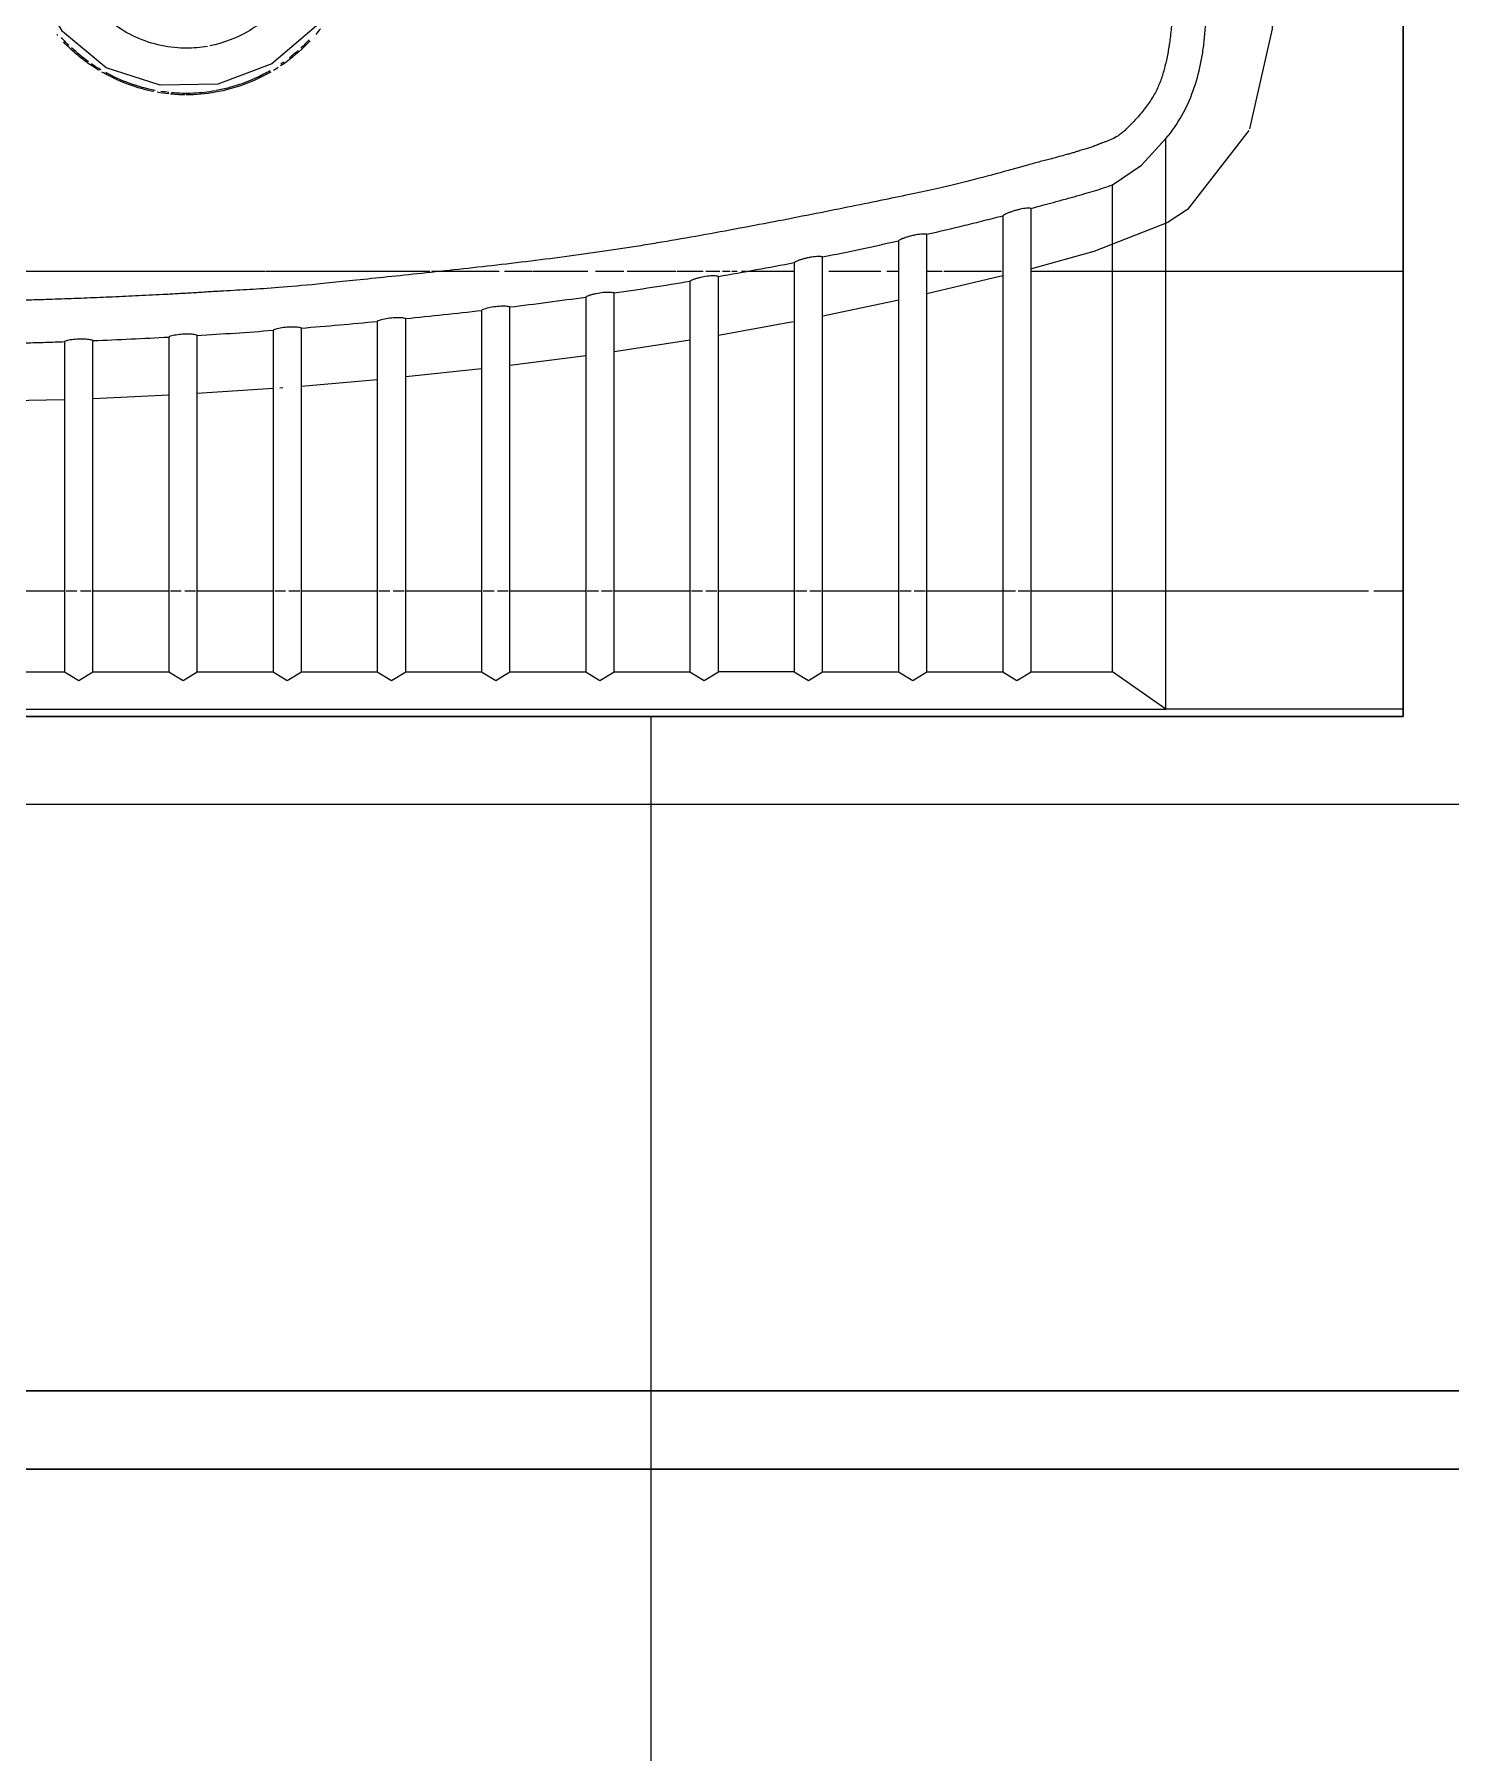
# Model space of a CAD drawing. Header units: millimetres. Extents: x -4000 to 187956, y -58990 to 162485.
# Drawn here: x 81328 to 81781, y 6197 to 6746 of the extents above; entities that cross this region are included whole.
import ezdxf

# ---------------------------------------------------------------- set-up
doc = ezdxf.new("R2010")
doc.units = ezdxf.units.MM
for name, color, linetype, lineweight in [('A-FLOR', 192, 'Continuous', 13), ('A-FLOR-PATT', 8, 'Continuous', 13), ('A-WALL', 113, 'Continuous', 13), ('P-SANR-FIXT', 6, 'Continuous', 9)]:
    doc.layers.add(name, color=color, linetype=linetype, lineweight=lineweight)

# ---------------------------------------------------------------- blocks, each defined once
blk = doc.blocks.new('WCPan-SquattingPan-Vitra-ArkitektSeries-5952 - CMPX502N-V780-0_000')
at = {"layer": 'P-SANR-FIXT', "color": 252}
for p, q in [((-252.96, 212.38), (-252.96, -390.25)), ((-212.88, 38.12), (-212.88, 199.94)), ((-110.49, 68.7), (-110.49, -26.01)), ((-212.88, 34.16), (-212.88, 37.56)), ((-212.88, 29.59), (-212.88, 33)), ((-212.88, 4.77), (-212.88, 29.03)), ((-150.15, 4.79), (-151.27, 29.02)), ((-212.88, 0.8), (-212.88, 4.22)), ((-212.88, -3.77), (-212.88, -0.35)), ((-212.88, -28.59), (-212.88, -4.33)), ((-148.01, -28.61), (-149.63, -4.32)), ((-110.49, -26.21), (-110.49, -78.73)), ((-212.88, -32.57), (-212.88, -29.13)), ((-147.77, -31.77), (-147.85, -30.71)), ((-212.88, -37.13), (-212.88, -33.69)), ((-212.88, -61.94), (-212.88, -37.68)), ((-145.19, -61.94), (-147.31, -37.71)), ((-212.88, -65.93), (-212.88, -62.47)), ((-212.88, -70.5), (-212.88, -67.03)), ((-212.88, -95.3), (-212.88, -71.04)), ((-141.71, -95.3), (-144.31, -71.03)), ((-212.88, -99.3), (-212.88, -95.8)), ((-212.88, -103.87), (-212.88, -100.36)), ((-212.88, -128.65), (-212.88, -104.39)), ((-137.5, -128.65), (-140.63, -104.4)), ((-212.88, -132.68), (-212.88, -129.14)), ((-212.88, -137.24), (-212.88, -133.7)), ((-212.88, -162), (-212.88, -137.74)), ((-132.5, -162.01), (-136.22, -137.75)), ((-212.88, -166.05), (-212.88, -162.47)), ((-212.88, -170.61), (-212.88, -167.03)), ((-110.49, -170.26), (-110.49, -171.53)), ((-212.88, -195.36), (-212.88, -171.1)), ((-126.68, -195.02), (-130.99, -171.1)), ((-212.88, -199.43), (-212.88, -195.8)), ((-212.88, -203.99), (-212.88, -200.36)), ((-212.88, -228.71), (-212.88, -204.45)), ((-212.88, -232.8), (-212.88, -229.13)), ((-212.88, -237.36), (-212.88, -233.69)), ((-212.88, -262.07), (-212.88, -237.81)), ((-212.88, -266.18), (-212.88, -262.47)), ((-212.88, -270.74), (-212.88, -267.02)), ((-212.88, -379.12), (-212.88, -271.16)), ((-110.49, -271.16), (-110.49, -314.14)), ((-110.49, -314.32), (-110.49, -390.25)), ((-212.88, -390.25), (-212.88, -380.81)), ((-252.96, -390.25), (-250.56, -390.25))]:
    blk.add_line(p, q, dxfattribs=at)
at = {"layer": 'P-SANR-FIXT', "color": 250}
for p, q in [((-250.56, 77.95), (-250.56, -314.32)), ((-238.61, 63.05), (-238.61, 38.12)), ((-133, 38.12), (-238.61, 38.12)), ((-238.61, 29.03), (-132.67, 29.03)), ((-238.61, 29.03), (-238.61, 4.77)), ((-131.54, 4.77), (-238.61, 4.77)), ((-238.61, -4.33), (-131.02, -4.33)), ((-238.61, -4.33), (-238.61, -28.59)), ((-129.37, -28.59), (-238.61, -28.59)), ((-238.61, -37.68), (-128.66, -37.68)), ((-238.61, -37.68), (-238.61, -61.94)), ((-126.53, -61.94), (-238.61, -61.94)), ((-238.61, -71.04), (-125.64, -71.04)), ((-238.61, -71.04), (-238.61, -95.3)), ((-123, -95.3), (-238.61, -95.3)), ((-238.61, -104.39), (-121.92, -104.39)), ((-238.61, -104.39), (-238.61, -128.65)), ((-118.74, -128.65), (-238.61, -128.65)), ((-238.61, -137.74), (-117.44, -137.74)), ((-238.61, -137.74), (-238.61, -162)), ((-113.66, -162), (-238.61, -162)), ((-238.61, -171.1), (-112.13, -171.1)), ((-238.61, -195.36), (-238.61, -171.1)), ((-107.69, -195.36), (-238.61, -195.36)), ((-238.61, -204.45), (-105.9, -204.45)), ((-238.61, -204.45), (-238.61, -228.71)), ((-100.75, -228.71), (-238.61, -228.71)), ((-238.61, -237.81), (-98.67, -237.81)), ((-238.61, -237.81), (-238.61, -262.07)), ((-92.74, -262.07), (-238.61, -262.07)), ((-238.61, -271.16), (-90.37, -271.16)), ((-238.61, -271.16), (-238.61, -297.17)), ((-250.56, -314.32), (-238.61, -297.17)), ((-238.61, -297.17), (-82.82, -297.17)), ((-250.56, -390.25), (-250.56, -314.32)), ((-250.56, -314.32), (-68.02, -314.32)), ((250.56, -390.25), (-250.56, -390.25))]:
    blk.add_line(p, q, dxfattribs=at)
at = {"layer": 'P-SANR-FIXT', "color": 253}
for p, q in [((-110.49, -79.39), (-110.49, -100.9)), ((-110.49, -102.62), (-110.49, -111.62)), ((-110.49, -111.78), (-110.49, -129.27)), ((-110.49, -131.78), (-110.49, -140.79)), ((-110.49, -141.94), (-110.49, -157.48)), ((-110.49, -157.84), (-110.49, -166.2)), ((-110.49, -167.05), (-110.49, -170.26)), ((-110.49, -172.42), (-110.49, -174.86)), ((-110.49, -175.41), (-110.49, -177.07)), ((-110.49, -178.52), (-110.49, -179.97)), ((-110.49, -180.29), (-110.49, -195.36)), ((-110.49, -206.41), (-110.49, -223.02)), ((-110.49, -225), (-110.49, -228.71)), ((-110.49, -237.81), (-110.49, -242.75)), ((-110.49, -243.28), (-110.49, -261.67)), ((-212.88, -390.25), (-252.96, -390.25)), ((-110.49, -390.25), (-212.88, -390.25)), ((-110.49, -390.25), (110.55, -390.25))]:
    blk.add_line(p, q, dxfattribs=at)
at = {"layer": 'P-SANR-FIXT', "color": 252, "flags": 128}
for points in [[(-151.63, 38.12), (-152.19, 66.81), (-151.16, 75.32)], [(-119.78, -228.72), (-120.1, -227.29), (-124.85, -204.47)], [(-111.93, -262.08), (-112.6, -259.38), (-117.74, -237.83)], [(-94.87, -314.87), (-104.14, -291.23), (-109.75, -271.26)], [(-65.5, -340.78), (-90.77, -321.15), (-94.77, -315.04)], [(0.01, -348.78), (-32.91, -348.27), (-64.9, -341.07)]]:
    blk.add_lwpolyline(points, dxfattribs=at)
at = {"layer": 'P-SANR-FIXT', "color": 250, "flags": 128}
for points in [[(0, -53.77), (-9.27, -52.94), (-17.51, -50.68), (-31.97, -42.5), (-44.1, -28.22), (-50.58, -10.93), (-50.98, 7.48), (-45.36, 24.77), (-33.81, 38.73), (-18, 47.85), (0, 51.01)], [(-238.61, 38.12), (-241.4, 33.57), (-238.61, 29.03)], [(-238.61, 4.77), (-241.4, 0.22), (-238.61, -4.33)], [(-238.61, -28.59), (-241.4, -33.13), (-238.61, -37.68)], [(-238.61, -61.94), (-241.4, -66.49), (-238.61, -71.04)], [(-238.61, -95.3), (-241.4, -99.84), (-238.61, -104.39)], [(-238.61, -128.65), (-241.4, -133.2), (-238.61, -137.74)], [(-238.61, -162), (-241.4, -166.55), (-238.61, -171.1)], [(-238.61, -195.36), (-241.4, -199.91), (-238.61, -204.45)], [(-238.61, -228.71), (-241.4, -233.26), (-238.61, -237.81)], [(-238.61, -262.07), (-241.4, -266.61), (-238.61, -271.16)], [(-82.82, -297.17), (-76.59, -306.5), (-68.03, -314.31)]]:
    blk.add_lwpolyline(points, dxfattribs=at)
at = {"layer": 'P-SANR-FIXT', "color": 250}
for points, knots in [([(0, -316.53), (-2.57, -316.65), (-6.63, -316.75), (-12.49, -316.73), (-17.03, -316.62), (-22.03, -316.49), (-27.44, -316.33), (-31.89, -316.08), (-35.25, -315.76), (-37.21, -315.49), (-38.69, -315.25), (-40.15, -315), (-42.63, -314.54), (-45.97, -313.77), (-49.1, -312.78), (-51.51, -311.78), (-53.28, -310.94), (-55.05, -309.93), (-57.41, -308.36), (-60.28, -306.11), (-62.85, -303.76), (-64.39, -302.23), (-65.18, -301.4), (-65.73, -300.82), (-66.22, -300.25), (-66.81, -299.51), (-67.67, -298.23), (-68.35, -296.82), (-68.87, -295.48), (-69.15, -294.67), (-69.37, -294.04), (-69.54, -293.58), (-69.69, -293.2), (-69.81, -292.91), (-69.94, -292.61), (-70.09, -292.26), (-70.31, -291.73), (-70.54, -291.12), (-70.78, -290.45), (-70.99, -289.81), (-71.19, -289.15), (-71.39, -288.44), (-71.61, -287.68), (-71.89, -286.73), (-72.14, -285.92), (-72.3, -285.45), (-72.45, -285.02), (-72.63, -284.48), (-72.87, -283.64), (-73.24, -282.3), (-73.68, -280.62), (-74.15, -278.85), (-74.56, -277.26), (-75.02, -275.49), (-75.69, -273.02), (-77.01, -268.32), (-79.26, -260.33), (-81.89, -250.19), (-84.17, -240.47), (-85.92, -232.4), (-87.84, -223.11), (-90.01, -212.53), (-92.31, -201.03), (-94.68, -188.88), (-97.05, -176.38), (-99.34, -163.8), (-101.12, -153.5), (-102.43, -145.49), (-103.34, -139.7), (-104.2, -133.91), (-105.33, -125.94), (-106.67, -115.71), (-108.18, -103.26), (-110.06, -86.83), (-112.11, -67.27), (-114.14, -47.68), (-115.47, -34.04), (-116.07, -25.77), (-116.42, -20.03), (-116.64, -15.92), (-116.84, -12.43), (-117.01, -9.49), (-117.15, -7.15), (-117.31, -4.76), (-117.5, -1.64), (-117.72, 2.21), (-117.96, 6.71), (-118.26, 12.58), (-118.59, 19.7), (-118.95, 27.84), (-119.28, 36.03), (-119.56, 44.17), (-119.79, 51.56), (-119.92, 57.74), (-120.01, 61.98), (-120.06, 64.86), (-120, 66.8), (-119.87, 68.43), (-119.72, 69.84), (-119.54, 71.34), (-119.29, 73.25), (-118.9, 75.6), (-118.22, 78.41), (-117.23, 81.3), (-115.87, 84.42), (-114.24, 87.67), (-112.35, 90.87), (-110.28, 93.84), (-107.97, 96.54), (-105.41, 99.11), (-103.13, 101.12), (-101.25, 102.65), (-100.05, 103.57), (-99.12, 104.27), (-98.24, 104.94), (-96.78, 106.05), (-94.76, 107.48), (-91.77, 109.17), (-87.62, 111.02), (-81.64, 113.31), (-74.48, 115.82), (-68.07, 117.83), (-62.99, 119.24), (-59.33, 120.14), (-55.74, 120.91), (-50.87, 121.81), (-44.72, 122.74), (-37.27, 123.6), (-29.83, 124.31), (-22.41, 124.89), (-12.48, 125.39), (-5, 125.49), (0, 125.43)], [-1, -1, -1, -1, -0.97619, -0.964286, -0.952381, -0.940476, -0.928571, -0.916667, -0.910714, -0.904762, -0.901786, -0.89881, -0.892857, -0.880952, -0.869048, -0.863095, -0.857143, -0.85119, -0.845238, -0.833333, -0.821429, -0.815476, -0.8125, -0.809524, -0.806548, -0.803571, -0.797619, -0.785714, -0.779762, -0.77381, -0.770833, -0.767857, -0.764881, -0.763393, -0.761905, -0.758929, -0.755952, -0.75, -0.744048, -0.738095, -0.732143, -0.72619, -0.720238, -0.714286, -0.708333, -0.702381, -0.696429, -0.690476, -0.684524, -0.678571, -0.672619, -0.669643, -0.666667, -0.66369, -0.660714, -0.654762, -0.642857, -0.630952, -0.625, -0.619048, -0.613095, -0.607143, -0.60119, -0.595238, -0.589286, -0.583333, -0.577381, -0.574405, -0.571429, -0.568452, -0.565476, -0.559524, -0.553571, -0.547619, -0.535714, -0.52381, -0.511905, -0.5, -0.494048, -0.488095, -0.482143, -0.479167, -0.47619, -0.473214, -0.470238, -0.464286, -0.458333, -0.452381, -0.440476, -0.428571, -0.416667, -0.404762, -0.392857, -0.380952, -0.369048, -0.357143, -0.345238, -0.339286, -0.333333, -0.327381, -0.321429, -0.309524, -0.297619, -0.285714, -0.27381, -0.261905, -0.25, -0.238095, -0.22619, -0.214286, -0.202381, -0.196429, -0.190476, -0.1875, -0.184524, -0.178571, -0.166667, -0.154762, -0.142857, -0.130952, -0.119048, -0.107143, -0.10119, -0.095238, -0.089286, -0.083333, -0.071429, -0.059524, -0.047619, -0.035714, -0.02381, 0, 0, 0, 0]), ([(-133.65, 63.06), (-133.65, 61.03), (-133.61, 58.03), (-133.49, 53.87), (-133.37, 49.49), (-133.2, 44.17), (-133.07, 40.1), (-133, 38.12)], [0, 0, 0, 0, 0.25, 0.375, 0.5, 0.75, 1, 1, 1, 1]), ([(-132.67, 29.03), (-132.53, 29.34), (-132.3, 30.29), (-132.15, 32.41), (-132.24, 34.77), (-132.49, 36.52), (-132.77, 37.58), (-132.92, 37.97), (-133, 38.12)], [0, 0, 0, 0, 0.2, 0.4, 0.6, 0.8, 0.9, 1, 1, 1, 1]), ([(-39.13, -0.84), (-39.13, -0.27), (-39.06, 3.14), (-38.06, 9.35), (-34.93, 17.36), (-30.2, 24.53), (-24.02, 30.46), (-14.2, 36.38), (-5.7, 38.33), (0, 38.3)], [0.5, 0.5, 0.5, 0.5, 0.5138889, 0.5833333, 0.6527778, 0.7222222, 0.7916667, 0.8611111, 1, 1, 1, 1]), ([(-131.02, -4.33), (-130.88, -4.01), (-130.67, -3.06), (-130.57, -0.94), (-130.71, 1.43), (-131, 3.17), (-131.29, 4.22), (-131.45, 4.61), (-131.54, 4.77)], [0, 0, 0, 0, 0.2, 0.4, 0.6, 0.8, 0.9, 1, 1, 1, 1]), ([(0, -39.97), (-9.12, -40.02), (-22.72, -35.02), (-34.35, -20.99), (-37.52, -12.61), (-38.37, -8.4)], [0, 0, 0, 0, 0.2222222, 0.3333333, 0.437997, 0.437997, 0.437997, 0.437997]), ([(-128.66, -37.68), (-128.54, -37.37), (-128.35, -36.41), (-128.29, -34.28), (-128.48, -31.92), (-128.8, -30.18), (-129.12, -29.13), (-129.29, -28.74), (-129.37, -28.59)], [0, 0, 0, 0, 0.2, 0.4, 0.6, 0.8, 0.9, 1, 1, 1, 1]), ([(-125.64, -71.04), (-125.52, -70.72), (-125.34, -69.76), (-125.33, -67.63), (-125.56, -65.26), (-125.92, -63.53), (-126.26, -62.49), (-126.44, -62.1), (-126.53, -61.94)], [0, 0, 0, 0, 0.2, 0.4, 0.6, 0.8, 0.9, 1, 1, 1, 1]), ([(-121.92, -104.39), (-121.8, -104.07), (-121.65, -103.11), (-121.68, -100.97), (-121.97, -98.61), (-122.36, -96.88), (-122.73, -95.84), (-122.91, -95.45), (-123, -95.3)], [0, 0, 0, 0, 0.2, 0.4, 0.6, 0.8, 0.9, 1, 1, 1, 1]), ([(-117.44, -137.74), (-117.33, -137.43), (-117.2, -136.46), (-117.28, -134.31), (-117.57, -132.35), (-117.89, -130.92), (-118.16, -129.97), (-118.45, -129.19), (-118.64, -128.81), (-118.74, -128.65)], [0, 0, 0, 0, 0.2, 0.4, 0.6, 0.7, 0.8, 0.9, 1, 1, 1, 1]), ([(-112.13, -171.1), (-112.03, -170.78), (-111.92, -169.81), (-112.06, -167.65), (-112.4, -165.69), (-112.75, -164.27), (-113.05, -163.33), (-113.36, -162.55), (-113.56, -162.16), (-113.66, -162)], [0, 0, 0, 0, 0.2, 0.4, 0.6, 0.7, 0.8, 0.9, 1, 1, 1, 1]), ([(-105.9, -204.45), (-105.81, -204.13), (-105.73, -203.15), (-105.9, -201.35), (-106.17, -199.82), (-106.42, -198.68), (-106.72, -197.62), (-107.04, -196.68), (-107.37, -195.9), (-107.59, -195.51), (-107.69, -195.36)], [0, 0, 0, 0, 0.2, 0.4, 0.5, 0.6, 0.7, 0.8, 0.9, 1, 1, 1, 1]), ([(-98.67, -237.81), (-98.59, -237.48), (-98.54, -236.5), (-98.77, -234.69), (-99.08, -233.16), (-99.37, -232.03), (-99.7, -230.97), (-100.05, -230.03), (-100.41, -229.26), (-100.64, -228.87), (-100.75, -228.71)], [0, 0, 0, 0, 0.2, 0.4, 0.5, 0.6, 0.7, 0.8, 0.9, 1, 1, 1, 1]), ([(-98.67, -237.81), (-97.73, -241.85), (-96.29, -247.92), (-94.28, -256.05), (-93.25, -260.12), (-92.74, -262.07)], [0, 0, 0, 0, 0.5, 0.75, 1, 1, 1, 1]), ([(-90.37, -271.16), (-90.29, -270.84), (-90.27, -269.84), (-90.56, -268.03), (-90.93, -266.5), (-91.26, -265.37), (-91.62, -264.32), (-92, -263.39), (-92.39, -262.61), (-92.63, -262.22), (-92.74, -262.07)], [0, 0, 0, 0, 0.2, 0.4, 0.5, 0.6, 0.7, 0.8, 0.9, 1, 1, 1, 1]), ([(-90.36, -271.16), (-90.12, -272.1), (-89.59, -274.06), (-88.71, -277.32), (-87.87, -280.39), (-87.13, -283.06), (-86.45, -285.52), (-85.65, -288.38), (-84.44, -292.51), (-83.52, -295.32), (-82.82, -297.17)], [0, 0, 0, 0, 0.125, 0.25, 0.375, 0.4375, 0.5, 0.625, 0.75, 1, 1, 1, 1]), ([(-68.03, -314.31), (-65.74, -316.27), (-60.79, -319.64), (-52.79, -323.22), (-45.65, -325.2), (-39.97, -326.19), (-35.43, -326.72), (-30.78, -327.09), (-26.09, -327.34), (-21.34, -327.5), (-16.54, -327.58), (-12.03, -327.59), (-6.41, -327.54), (-2.54, -327.48), (0, -327.48)], [0, 0, 0, 0, 0.125, 0.25, 0.375, 0.4375, 0.5, 0.5625, 0.625, 0.6875, 0.75, 0.8125, 0.875, 1, 1, 1, 1])]:
    blk.add_open_spline(points, degree=3, knots=knots, dxfattribs=at)
at = {"layer": 'P-SANR-FIXT', "color": 252}
for points in [[(-38.19, 36.75), (-37.39, 37.57), (-36.55, 38.37), (-35.69, 39.14)], [(-35.15, 40.23), (-35.01, 40.34), (-34.87, 40.46), (-34.73, 40.57)], [(-43.45, 30.46), (-42.1, 32.35), (-40.63, 34.15), (-39.05, 35.85)], [(-46.3, 26.95), (-45.47, 28.35), (-44.57, 29.71), (-43.62, 31.03)], [(-46.07, 26.44), (-45.46, 27.46), (-44.82, 28.47), (-44.15, 29.46)], [(-52.62, 9.14), (-51.55, 14.65), (-49.62, 20), (-46.92, 24.93)], [(-53.75, 4.75), (-53.61, 6.02), (-53.43, 7.28), (-53.2, 8.54)], [(-53.29, 4.75), (-53.19, 5.6), (-53.08, 6.46), (-52.94, 7.31)], [(-53.2, -10.2), (-53.76, -7.11), (-54.05, -3.97), (-54.05, -0.83)], [(-38.52, -7.63), (-38.92, -5.39), (-39.13, -3.11), (-39.13, -0.84)], [(-46.75, -27.84), (-49.88, -22.39), (-52.08, -16.39), (-53.2, -10.2)], [(-45.28, -30.25), (-45.61, -29.74), (-45.94, -29.22), (-46.25, -28.69)], [(-43.55, -32.79), (-43.97, -32.2), (-44.38, -31.62), (-44.78, -31.02)], [(-43.52, -32.06), (-43.76, -31.72), (-43.99, -31.38), (-44.22, -31.04)], [(-36.72, -40.49), (-39.24, -38.15), (-41.52, -35.56), (-43.55, -32.79)], [(-36.39, -40.18), (-37.32, -39.32), (-38.22, -38.43), (-39.08, -37.5)], [(-32.89, -43.73), (-33.52, -43.25), (-34.14, -42.75), (-34.74, -42.24)]]:
    blk.add_open_spline(points, degree=3, dxfattribs=at)
for points, knots in [([(-43.55, 31.12), (-42.86, 32.08), (-40.86, 34.64), (-38.64, 37.01), (-37.13, 38.43)], [0.70135447, 0.70135447, 0.70135447, 0.70135447, 0.72222222, 0.7588111, 0.7588111, 0.7588111, 0.7588111]), ([(-53.01, 9.52), (-52.77, 10.73), (-51.58, 15.77), (-49.4, 21.35), (-47.14, 25.49), (-46.75, 26.18)], [0.5614195, 0.5614195, 0.5614195, 0.5614195, 0.5833333, 0.6527778, 0.6666667, 0.6666667, 0.6666667, 0.6666667]), ([(-54.05, -0.43), (-54.04, 0.22), (-54, 1.76), (-53.89, 3.29), (-53.81, 4.18)], [0.50234719, 0.50234719, 0.50234719, 0.50234719, 0.51388889, 0.52960305, 0.52960305, 0.52960305, 0.52960305]), ([(-52.75, -10.13), (-53.17, -7.83), (-53.71, -3.14), (-53.59, 1.57), (-53.37, 3.93)], [-0.55555556, -0.55555556, -0.55555556, -0.55555556, -0.51388889, -0.47161469, -0.47161469, -0.47161469, -0.47161469]), ([(-46.36, -27.62), (-46.74, -26.94), (-48.98, -22.83), (-51.23, -17.08), (-52.43, -11.85), (-52.7, -10.41)], [-0.6666667, -0.6666667, -0.6666667, -0.6666667, -0.6527778, -0.5833333, -0.5572924, -0.5572924, -0.5572924, -0.5572924]), ([(-39.88, -36.62), (-40.27, -36.19), (-41.08, -35.25), (-41.85, -34.29), (-42.24, -33.78)], [-0.73270712, -0.73270712, -0.73270712, -0.73270712, -0.72222222, -0.7107225, -0.7107225, -0.7107225, -0.7107225])]:
    blk.add_open_spline(points, degree=3, knots=knots, dxfattribs=at)
at = {"layer": 'P-SANR-FIXT', "color": 250}
for points in [[(-132.67, 29.03), (-132.51, 24.99), (-132.16, 16.9), (-131.75, 8.81), (-131.54, 4.77)], [(-131.02, -4.33), (-130.78, -8.36), (-130.26, -16.46), (-129.68, -24.55), (-129.37, -28.59)], [(-128.66, -37.68), (-128.34, -41.67), (-127.65, -49.83), (-126.91, -57.92), (-126.53, -61.94)], [(-125.64, -71.04), (-125.23, -75.08), (-124.38, -83.17), (-123.47, -91.26), (-123, -95.3)], [(-121.92, -104.39), (-121.42, -108.44), (-120.4, -116.53), (-119.3, -124.61), (-118.74, -128.65)], [(-117.44, -137.75), (-116.85, -141.8), (-115.62, -149.89), (-114.33, -157.97), (-113.66, -162.01)], [(-112.13, -171.1), (-111.43, -175.15), (-109.99, -183.25), (-108.47, -191.32), (-107.69, -195.36)], [(-105.9, -204.45), (-105.08, -208.51), (-103.41, -216.6), (-101.65, -224.68), (-100.75, -228.71)]]:
    blk.add_open_spline(points, degree=3, dxfattribs=at)
blk = doc.blocks.new('CMF2_NHAXUONG_A_rvt-1-0_000')
at = {"layer": 'A-FLOR-PATT', "lineweight": 9}
h = blk.add_hatch(dxfattribs=at)
h.set_pattern_fill('FP_26', color=252, style=0, pattern_type=2)
h.set_pattern_definition([(270, (159525.1, 137899.7), (600, 4e-14), []), (0, (159525.1, 137899.7), (0, 600), [])])
h.paths.add_polyline_path([(153350, 499.64), (154799.88, 499.64), (154799.88, 5749.54), (153550, 5749.54), (153550, 4899.28), (153349.79, 4899.28), (153349.99, 751.94)])
h.paths.add_polyline_path([(160850.16, 499.64), (165000, 499.64), (165000, 999.28), (165499.79, 999.28), (165499.79, 1749.49), (160850.16, 1749.49), (160850.16, 751.94)])
h.paths.add_polyline_path([(161612.4, 692.63), (161106.49, 692.63), (161106.49, 1295.25), (161612.4, 1295.25), (161612.4, 751.94)])
h.paths.add_polyline_path([(162656.18, 692.63), (162150.27, 692.63), (162150.27, 1295.25), (162656.18, 1295.25), (162656.18, 751.94)])
h.paths.add_polyline_path([(164268.71, 692.63), (164268.71, 1295.25), (164774.62, 1295.25), (164774.62, 692.63)])
h.paths.add_polyline_path([(163221.93, 692.63), (163221.93, 1295.25), (163727.84, 1295.25), (163727.84, 692.63)])
h.paths.add_polyline_path([(153537.16, 761.69), (153537.16, 1267.6), (154139.79, 1267.6), (154139.79, 761.69), (153612.16, 761.69)])
h.paths.add_polyline_path([(153537.16, 1846.69), (153537.16, 2352.6), (154139.79, 2352.6), (154139.79, 1846.69), (153612.16, 1846.69)])
h.paths.add_polyline_path([(154139.79, 2871.7), (153537.16, 2871.7), (153537.16, 3377.61), (154139.79, 3377.61), (154139.79, 2942)])
h.paths.add_polyline_path([(162682.15, 3699.39), (165499.79, 3699.39), (165499.79, 4949.58), (162649.89, 4949.58), (162649.89, 3699.39)])
h.paths.add_polyline_path([(154139.79, 3896.7), (153537.16, 3896.7), (153537.16, 4402.61), (154139.79, 4402.04), (154139.79, 3964.03)])
h.paths.add_polyline_path([(163957.63, 4154.6), (163821.93, 4154.6), (163821.93, 4757.22), (164327.84, 4757.22), (164327.84, 4154.6), (164099.33, 4154.6)])
h.paths.add_polyline_path([(164771.93, 4154.6), (164771.93, 4757.22), (165277.84, 4757.22), (165277.84, 4154.6), (164949.66, 4154.6)])
h.paths.add_polyline_path([(153895.61, 4921.7), (153737.16, 4921.7), (153737.16, 5427.61), (154339.79, 5427.61), (154339.79, 4921.7), (154179.05, 4921.7)])
h.paths.add_polyline_path([(78549.79, 5349.52), (80774.79, 5349.52), (80774.79, 6362.02), (78549.79, 6362.02), (78549.79, 5424.09)])
h.paths.add_polyline_path([(80974.79, 5349.52), (82224.79, 5349.52), (82224.79, 7249.52), (80974.79, 7249.52), (80974.79, 5424.09)])
h.paths.add_polyline_path([(80587.16, 5565.67), (79984.54, 5565.67), (79984.54, 6071.58), (80587.16, 6071.58), (80587.16, 5716.1)])
h.paths.add_polyline_path([(81335.71, 5565.67), (81163.49, 5565.67), (81163.49, 6071.58), (81766.12, 6071.58), (81766.12, 5565.67), (81619.15, 5565.67)])
h.paths.add_polyline_path([(81163.49, 6528.17), (81163.49, 7034.08), (81766.12, 7034.08), (81766.12, 6528.17), (81619.15, 6528.17)])
h.paths.add_polyline_path([(556.14, 15799.64), (4199.78, 15799.64), (4199.78, 17049.64), (499.79, 17049.64), (499.79, 15799.64)])
h.paths.add_polyline_path([(1621.83, 15990.17), (1621.83, 16592.79), (2127.74, 16592.79), (2127.74, 15990.17), (1689.88, 15990.17)])
h.paths.add_polyline_path([(2681.91, 15990.17), (2546.83, 15990.17), (2546.83, 16592.79), (3052.74, 16592.79), (3052.74, 15990.17), (2823.63, 15990.17)])
h.paths.add_polyline_path([(3673.95, 15990.17), (3471.83, 15990.17), (3471.83, 16592.79), (3977.74, 16592.79), (3977.74, 15990.17), (3815.66, 15990.17)])
h.paths.add_polyline_path([(4199.78, 18499.58), (4199.78, 19749.58), (499.79, 19749.58), (499.79, 18499.58), (3957.38, 18499.58)])
h.paths.add_polyline_path([(2546.83, 18954.69), (2546.83, 19557.32), (3052.74, 19557.32), (3052.74, 18954.69), (2823.63, 18954.69)])
h.paths.add_polyline_path([(1973.32, 18954.69), (1621.83, 18954.69), (1621.83, 19557.32), (2127.74, 19557.32), (2127.74, 18954.69)])
h.paths.add_polyline_path([(1202.74, 18954.69), (696.83, 18954.69), (696.83, 19557.32), (1202.74, 19557.32), (1202.74, 19148.52)])
h.paths.add_polyline_path([(1689.88, 19949.58), (4199.78, 19949.58), (4199.78, 21199.58), (499.79, 21199.58), (499.79, 19949.58), (1123.01, 19949.58)])
h.paths.add_polyline_path([(696.83, 20137.56), (696.83, 20740.19), (1202.74, 20740.19), (1202.74, 20137.56), (839.57, 20137.56)])
h.paths.add_polyline_path([(3471.83, 20137.56), (3471.83, 20740.19), (3977.74, 20740.19), (3977.74, 20137.56), (3673.95, 20137.56)])
h.paths.add_polyline_path([(2127.74, 20137.56), (1621.83, 20137.56), (1621.83, 20740.19), (2127.74, 20740.19), (2127.74, 20170.56)])
h.paths.add_polyline_path([(3052.74, 20137.56), (2546.83, 20137.56), (2546.83, 20740.19), (3052.74, 20740.19), (3052.74, 20170.56)])
h.paths.add_polyline_path([(163249.04, 76099.64), (165500.21, 76099.64), (165500.21, 77349.64), (161850.21, 77349.64), (161850.21, 76099.64), (162682.15, 76099.64)])
h.paths.add_polyline_path([(1689.88, 76099.64), (4149.79, 76099.64), (4149.79, 77349.64), (499.79, 77349.64), (499.79, 76099.64), (1123.01, 76099.64)])
h.paths.add_polyline_path([(2590.58, 76552.26), (2590.58, 77154.88), (3096.49, 77154.88), (3096.49, 76552.26), (2681.91, 76552.26)])
h.paths.add_polyline_path([(1831.6, 76552.26), (1653.08, 76552.26), (1653.08, 77154.88), (2158.99, 77154.88), (2158.99, 76552.26), (1973.32, 76552.26)])
h.paths.add_polyline_path([(715.58, 76552.26), (715.58, 77154.88), (1221.49, 77154.88), (1221.49, 76552.26), (839.57, 76552.26)])
h.paths.add_polyline_path([(3815.66, 76552.26), (3528.08, 76552.26), (3528.08, 77154.88), (4033.99, 77154.88), (4033.99, 76552.26), (3957.38, 76552.26)])
h.paths.add_polyline_path([(163957.63, 76557.26), (163881.01, 76557.26), (163881.01, 77159.88), (164386.92, 77159.88), (164386.92, 76557.26), (164099.33, 76557.26)])
h.paths.add_polyline_path([(165091.39, 76557.26), (164797.26, 76557.26), (164797.26, 77159.88), (165303.17, 77159.88), (165303.17, 76557.26), (165233.11, 76557.26)])
h.paths.add_polyline_path([(162257, 76557.26), (162047.26, 76557.26), (162047.26, 77159.88), (162553.17, 77159.88), (162553.17, 76557.26), (162398.7, 76557.26)])
h.paths.add_polyline_path([(162968.51, 76557.26), (162968.51, 77159.88), (163474.42, 77159.88), (163474.42, 76557.26), (163107.31, 76557.26)])
h.paths.add_polyline_path([(499.79, 77549.64), (4149.79, 77549.64), (4149.79, 78799.69), (499.79, 78799.69), (499.79, 77842.41)])
h.paths.add_polyline_path([(165500.21, 77549.64), (165500.21, 78799.64), (161850.21, 78799.64), (161850.21, 77549.64), (164949.66, 77549.64)])
h.paths.add_polyline_path([(715.58, 77737.63), (715.58, 78340.25), (1221.49, 78340.25), (1221.49, 77737.63), (839.57, 77737.63)])
h.paths.add_polyline_path([(1653.08, 77737.63), (1653.08, 78340.25), (2158.99, 78340.25), (2158.99, 77737.63), (1689.88, 77737.63)])
h.paths.add_polyline_path([(2590.58, 77737.63), (2590.58, 78340.25), (3096.49, 78340.25), (3096.49, 77737.63), (2681.91, 77737.63)])
h.paths.add_polyline_path([(165233.11, 77742.62), (164778.51, 77742.62), (164778.51, 78345.25), (165284.42, 78345.25), (165284.42, 77742.62)])
h.paths.add_polyline_path([(162903.51, 77742.62), (162903.51, 78345.25), (163409.42, 78345.25), (163409.42, 77742.62), (162965.59, 77742.62)])
h.paths.add_polyline_path([(164346.92, 77742.62), (163841.01, 77742.62), (163841.01, 78345.25), (164346.92, 78345.25), (164346.92, 77842.41)])
h.paths.add_polyline_path([(161850.21, 80349.64), (165500.21, 80349.64), (165499.79, 81099.2), (165000, 81099.2), (165000, 81599.64), (161850.21, 81599.64), (161850.21, 80762.51)])
h.paths.add_polyline_path([(4149.79, 80349.64), (4149.79, 81599.55), (1000, 81599.55), (1000, 81099.2), (499.79, 81099.2), (500, 80350.4), (3957.38, 80349.68)])
h.paths.add_polyline_path([(163107.31, 80794.78), (162972.26, 80794.78), (162972.26, 81397.4), (163478.17, 81397.4), (163478.17, 80794.78), (163249.04, 80794.78)])
h.paths.add_polyline_path([(164398.17, 80794.78), (163892.26, 80794.78), (163892.26, 81397.4), (164398.17, 81397.4), (164398.17, 81054.52)])
h.paths.add_polyline_path([(162556.92, 80806.9), (162051.01, 80806.9), (162051.01, 81409.52), (162556.92, 81409.52), (162556.92, 80908.51)])
h.paths.add_polyline_path([(2965.35, 80820.03), (2515.58, 80820.03), (2515.58, 81422.65), (3021.49, 81422.65), (3021.49, 80820.03)])
h.paths.add_polyline_path([(1973.32, 80820.03), (1595.58, 80820.03), (1595.58, 81422.65), (2101.49, 81422.65), (2101.49, 80820.03)])
h.paths.add_polyline_path([(3448.08, 80820.03), (3448.08, 81422.65), (3953.99, 81422.65), (3953.99, 80820.03), (3532.22, 80820.03)])
h.paths.add_polyline_path([(85450, 134849.41), (87450, 134849.41), (87450, 135849.41), (85450, 135849.41), (85450, 135076.24)])
h.paths.add_polyline_path([(83319.78, 134849.41), (85250, 134849.41), (85250, 135849.41), (83250, 135849.41), (83250, 134849.41)])
h.paths.add_polyline_path([(85020.39, 135046.45), (84644.32, 135046.45), (84644.32, 135552.36), (85246.95, 135552.36), (85246.95, 135046.45)])
h.paths.add_polyline_path([(85862.19, 135048.95), (85862.19, 135554.86), (86464.82, 135554.86), (86464.82, 135048.95), (86154.14, 135048.95)])
h.paths.add_polyline_path([(11893.62, 135099.65), (12449.79, 135099.65), (12449.79, 140699.64), (11199.68, 140699.64), (11199.68, 135099.65), (11326.75, 135099.65)])
h.paths.add_polyline_path([(153549.79, 135099.75), (154799.68, 135099.75), (154799.68, 140699.64), (153549.79, 140699.64), (153549.79, 136244.28)])
h.paths.add_polyline_path([(11659.54, 135313.72), (11659.54, 135819.63), (12262.16, 135819.63), (12262.16, 135313.72), (11893.62, 135313.72)])
h.paths.add_polyline_path([(153895.61, 135313.72), (153742.07, 135313.72), (153742.07, 135819.63), (154344.69, 135819.63), (154344.69, 135313.72), (154037.33, 135313.72)])
h.paths.add_polyline_path([(163815.91, 135999.54), (165500.12, 135999.54), (165500.12, 137249.82), (162649.79, 137249.82), (162649.79, 135999.54)])
h.paths.add_polyline_path([(2823.63, 135999.54), (3349.79, 135999.54), (3349.79, 137249.81), (499.88, 137249.81), (499.88, 135999.54), (1689.88, 135999.54)])
h.paths.add_polyline_path([(1671.83, 136187.79), (1671.83, 136790.41), (2177.74, 136790.41), (2177.74, 136187.79), (1689.88, 136187.79)])
h.paths.add_polyline_path([(721.83, 136187.79), (721.83, 136790.41), (1227.74, 136790.41), (1227.74, 136187.79)])
h.paths.add_polyline_path([(164771.83, 136192.96), (164771.83, 136795.59), (165277.74, 136795.59), (165277.74, 136192.96), (164949.66, 136192.96)])
h.paths.add_polyline_path([(163821.83, 136192.96), (163821.83, 136795.59), (164327.74, 136795.59), (164327.74, 136192.96)])
h.paths.add_polyline_path([(12177.05, 136247.06), (11659.54, 136247.06), (11659.54, 136752.97), (12262.16, 136752.97), (12262.16, 136247.06)])
h.paths.add_polyline_path([(154037.33, 136247.06), (153742.07, 136247.06), (153742.07, 136752.97), (154344.69, 136752.97), (154344.69, 136247.06), (154179.05, 136247.06)])
h.paths.add_polyline_path([(12177.05, 137180.39), (11659.54, 137180.39), (11659.54, 137686.3), (12262.16, 137686.3), (12262.16, 137180.39)])
h.paths.add_polyline_path([(154179.05, 137180.39), (153742.07, 137180.39), (153742.07, 137686.3), (154344.69, 137686.3), (154344.69, 137180.39)])
h.paths.add_polyline_path([(12262.16, 138113.72), (11659.54, 138113.72), (11659.54, 138619.63), (12262.16, 138619.63), (12262.16, 138288.34)])
h.paths.add_polyline_path([(154344.69, 138113.72), (153742.07, 138113.72), (153742.07, 138619.63), (154344.69, 138619.63), (154344.69, 138142.34)])
h.paths.add_polyline_path([(12262.16, 139047.05), (11659.54, 139047.05), (11659.54, 139552.96), (12262.16, 139552.96), (12262.16, 139164.37)])
h.paths.add_polyline_path([(154179.05, 139047.05), (153742.07, 139047.05), (153742.07, 139552.96), (154344.69, 139552.96), (154344.69, 139047.05)])
h.paths.add_polyline_path([(165500.37, 139449.5), (165500.37, 140699.66), (161049.79, 140699.66), (161049.79, 139449.5), (164949.66, 139449.5)])
h.paths.add_polyline_path([(499.79, 139449.73), (4949.79, 139449.74), (4949.79, 139699.28), (4900, 139699.28), (4900, 140699.64), (1000, 140699.64), (1000, 140199.28), (499.79, 140199.28)])
h.paths.add_polyline_path([(161690.13, 139909.76), (161331.63, 139909.76), (161331.63, 140512.38), (161837.54, 140512.38), (161837.54, 139909.76), (161831.85, 139909.76)])
h.paths.add_polyline_path([(163390.76, 139909.76), (163287.88, 139909.76), (163287.88, 140512.38), (163793.79, 140512.38), (163793.79, 139909.76), (163532.48, 139909.76)])
h.paths.add_polyline_path([(162812.75, 139909.76), (162306.83, 139909.76), (162306.83, 140512.38), (162812.75, 140512.38), (162812.75, 140040.4)])
h.paths.add_polyline_path([(164777.52, 139909.76), (164271.61, 139909.76), (164271.61, 140512.38), (164777.52, 140512.38), (164777.52, 140040.4)])
h.paths.add_polyline_path([(1727.96, 139915.76), (1222.05, 139915.76), (1222.05, 140518.38), (1727.96, 140518.38), (1727.96, 140040.4)])
h.paths.add_polyline_path([(3181.83, 139915.76), (3181.83, 140518.38), (3687.74, 140518.38), (3687.74, 139915.76), (3248.79, 139915.76)])
h.paths.add_polyline_path([(2398.48, 139915.76), (2171.83, 139915.76), (2171.83, 140518.38), (2677.74, 140518.38), (2677.74, 139915.76), (2540.2, 139915.76)])
h.paths.add_polyline_path([(4171.83, 139915.76), (4171.83, 140518.38), (4677.74, 140518.38), (4677.74, 139915.76), (4240.82, 139915.76)])
h.paths.add_polyline_path([(12262.16, 139980.38), (11659.54, 139980.38), (11659.54, 140486.29), (12262.16, 140486.29), (12262.16, 140040.4)])
h.paths.add_polyline_path([(154344.69, 139980.38), (153742.07, 139980.38), (153742.07, 140486.29), (154344.69, 140486.29), (154344.69, 140040.4)])
at = {"layer": 'A-FLOR', "color": 94, "lineweight": 15}
for p, q in [((81766.12, 7034.08), (81766.12, 6528.17)), ((81766.12, 6528.17), (81163.49, 6528.17))]:
    blk.add_line(p, q, dxfattribs=at)
at = {"layer": 'A-FLOR', "color": 81, "lineweight": 15}
for p, q in [((81766.12, 6528.17), (81766.12, 7034.08)), ((81163.49, 6528.17), (81766.12, 6528.17))]:
    blk.add_line(p, q, dxfattribs=at)
at = {"layer": 'A-WALL', "color": 90, "lineweight": 15}
for p, q in [((80974.79, 6312.38), (82149.79, 6312.38)), ((82149.79, 6287.38), (80974.79, 6287.38))]:
    blk.add_line(p, q, dxfattribs=at)
at = {"layer": 'A-WALL', "color": 35, "lineweight": 15}
for p, q in [((82149.79, 6312.38), (80974.79, 6312.38)), ((80974.79, 6287.38), (82149.79, 6287.38))]:
    blk.add_line(p, q, dxfattribs=at)
at = {"layer": 'P-SANR-FIXT', "color": 250, "lineweight": 9, "rotation": 89.99999999999991}
blk.add_blockref('WCPan-SquattingPan-Vitra-ArkitektSeries-5952 - CMPX502N-V780-0_000', (81375.87, 6781.13), dxfattribs=at)

msp = doc.modelspace()

# ---------------------------------------------------------------- block references
at = {"lineweight": 5}
msp.add_blockref('CMF2_NHAXUONG_A_rvt-1-0_000', (0, 0), dxfattribs=at)

doc.saveas('drawing.dxf')
